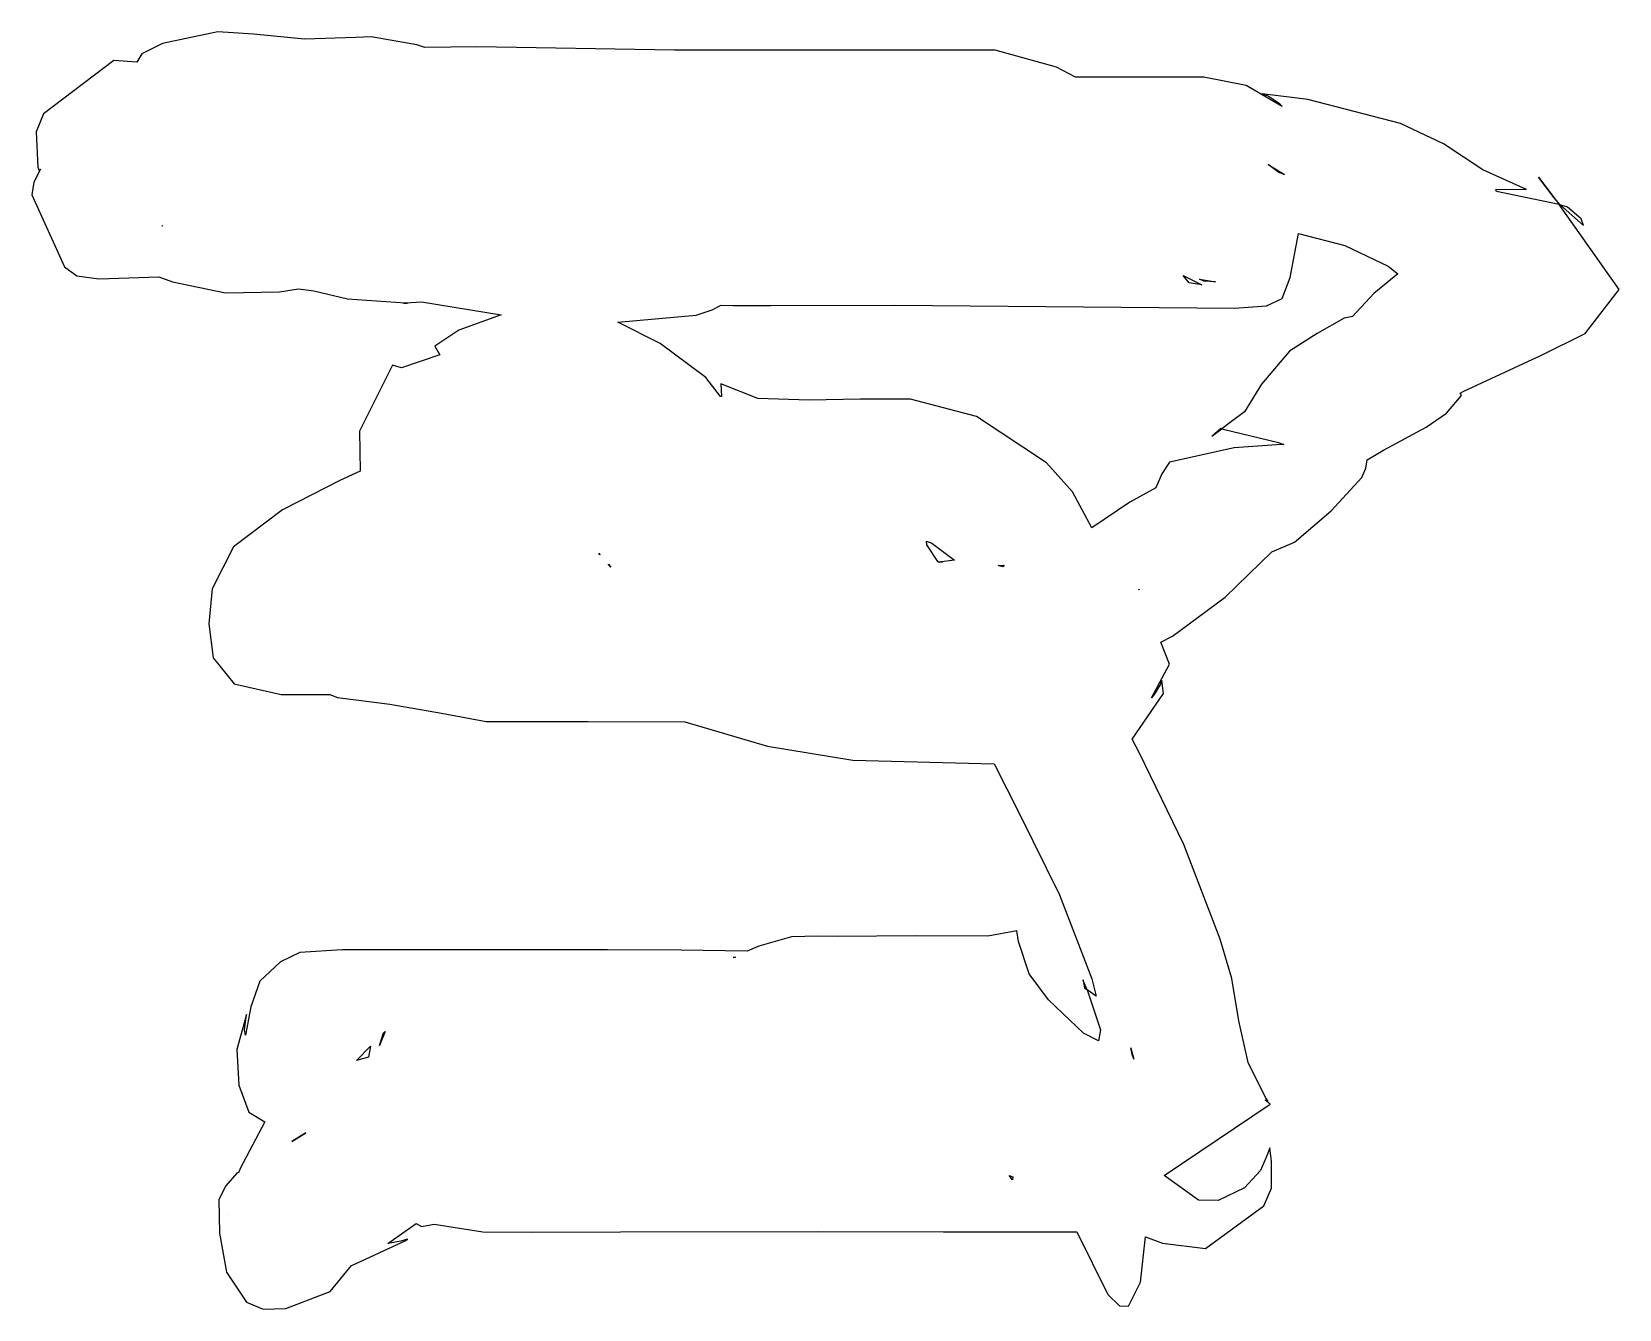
# Model space of a CAD drawing. Extents: x -74 to 153, y -120 to 75.
# Drawn here: x -28.18 to 7.13, y -32.12 to -3.7 of the extents above; entities that cross this region are included whole.
import ezdxf

# ---------------------------------------------------------------- set-up
doc = ezdxf.new("R2010")
doc.units = 0

msp = doc.modelspace()

# ---------------------------------------------------------------- linework, layer by layer
at = {"layer": 'Layer 1'}
for p, q in [((-24.0411, -3.69679), (-25.27128, -3.961931)), ((-24.041092, -3.696796), (-24.0411, -3.69679)), ((-23.248001, -3.754112), (-24.041092, -3.696796)), ((-22.11476, -3.860142), (-23.248001, -3.754112)), ((-20.970091, -3.826888), (-22.11476, -3.860142)), ((-20.631882, -3.810699), (-20.970091, -3.826888)), ((-19.617402, -3.987168), (-20.631882, -3.810699)), ((-25.734476, -4.185216), (-25.844004, -4.370144)), ((-25.27128, -3.961931), (-25.734476, -4.185216)), ((-19.436557, -4.049589), (-19.617402, -3.987168)), ((-18.275797, -4.032379), (-19.436557, -4.049589)), ((-13.885067, -4.10705), (-18.275797, -4.032379)), ((-9.025017, -4.108215), (-13.885067, -4.10705)), ((-7.451087, -4.106759), (-9.025017, -4.108215)), ((-6.747252, -4.106908), (-7.451087, -4.106759)), ((-5.383332, -4.483765), (-6.747252, -4.106908)), ((-26.351973, -4.337038), (-27.920042, -5.525734)), ((-25.844004, -4.370144), (-26.351973, -4.337038)), ((-4.95966, -4.704278), (-5.383332, -4.483765)), ((-3.05773, -4.703681), (-4.95966, -4.704278)), ((-2.103236, -4.706123), (-3.05773, -4.703681)), ((-1.16353, -4.894005), (-2.103236, -4.706123)), ((-0.360522, -5.363325), (-1.16353, -4.894005)), ((0.207242, -5.20349), (-0.810154, -5.07762)), ((-0.810154, -5.07762), (-0.673646, -5.120352)), ((-0.673646, -5.120352), (-0.430305, -5.289179)), ((-0.430305, -5.289179), (-0.360522, -5.363325)), ((2.265189, -5.73599), (0.207242, -5.20349)), ((-27.920042, -5.525734), (-28.085633, -5.921759)), ((-28.085633, -5.921759), (-28.046513, -6.708578)), ((3.223907, -6.190178), (2.265189, -5.73599)), ((4.096572, -6.765922), (3.223907, -6.190178)), ((-28.046513, -6.708578), (-28.014865, -6.78004)), ((-0.438986, -6.831673), (-0.679043, -6.6536)), ((-0.679043, -6.6536), (-0.679042, -6.6536)), ((-0.679042, -6.6536), (-0.312978, -6.873822)), ((-28.135248, -7.043677), (-28.18025, -7.328116)), ((-27.98278, -6.751893), (-28.135248, -7.043677)), ((-28.014865, -6.78004), (-27.98278, -6.751893)), ((-0.312978, -6.873822), (-0.438986, -6.831673)), ((5.072987, -7.208845), (4.096572, -6.765922)), ((5.688827, -7.393019), (5.334482, -6.933725)), ((5.334482, -6.933725), (5.688827, -7.393019)), ((-28.18025, -7.328116), (-27.451716, -8.926826)), ((4.39179, -7.206604), (4.578775, -7.200313)), ((4.405175, -7.248077), (4.39179, -7.206604)), ((5.795055, -7.538595), (4.405175, -7.248077)), ((4.578775, -7.200313), (5.072987, -7.208845)), ((5.822564, -7.546883), (5.688827, -7.393019)), ((5.688827, -7.393019), (5.795, -7.53857)), ((5.688827, -7.393019), (5.688827, -7.393019)), ((5.795, -7.53857), (5.822564, -7.546883)), ((5.795, -7.53857), (5.795, -7.53857)), ((7.134325, -9.429875), (5.795055, -7.538595)), ((5.822564, -7.546883), (6.337971, -8.00862)), ((5.985178, -7.601283), (5.822564, -7.546883)), ((5.822564, -7.546883), (5.822564, -7.546883)), ((6.284107, -7.860566), (5.985178, -7.601283)), ((-25.273743, -8.00993), (-25.280016, -8.023202)), ((-25.280016, -8.023202), (-25.274035, -8.00993)), ((-25.274042, -8.00993), (-25.273743, -8.00993)), ((-25.274035, -8.00993), (-25.274042, -8.00993)), ((6.337971, -8.00862), (6.284107, -7.860566)), ((-0.188965, -9.166174), (0.002049, -8.188585)), ((0.002049, -8.188585), (0.002058, -8.188587)), ((0.002058, -8.188587), (1.029724, -8.45482)), ((1.029724, -8.45482), (1.991348, -8.908611)), ((-27.451716, -8.926826), (-27.180902, -9.129224)), ((-27.180902, -9.129224), (-26.69091, -9.192276)), ((-26.69091, -9.192276), (-25.35616, -9.148814)), ((-25.35616, -9.148814), (-25.048578, -9.257467)), ((-2.570031, -9.11995), (-2.450878, -9.177995)), ((-2.433996, -9.28122), (-2.570031, -9.11995)), ((-2.570031, -9.11995), (-2.570031, -9.11995)), ((-2.450878, -9.177995), (-2.150005, -9.323691)), ((-0.363759, -9.63424), (-0.188965, -9.166174)), ((2.206028, -9.081434), (1.672856, -9.523425)), ((1.991348, -8.908611), (2.206028, -9.081434)), ((-25.048578, -9.257467), (-23.872822, -9.503744)), ((-23.872822, -9.503744), (-22.671348, -9.480752)), ((-22.671348, -9.480752), (-22.245343, -9.416144)), ((-22.245343, -9.416144), (-21.905238, -9.463105)), ((-21.905238, -9.463105), (-21.159913, -9.63944)), ((-2.150005, -9.323691), (-2.433996, -9.28122)), ((-2.103628, -9.247707), (-2.206593, -9.199725)), ((-2.206593, -9.199725), (-2.206592, -9.199725)), ((-2.206592, -9.199725), (-1.848987, -9.263604)), ((-1.848987, -9.263604), (-2.103628, -9.247707)), ((1.672856, -9.523425), (1.198258, -10.032035)), ((6.377549, -10.407748), (7.134325, -9.429875)), ((-21.159913, -9.63944), (-19.863738, -9.729559)), ((-19.8637, -9.72956), (-19.907015, -9.738164)), ((-19.907015, -9.738164), (-19.820969, -9.732766)), ((-19.863738, -9.729559), (-19.513716, -9.70462)), ((-19.820969, -9.732766), (-19.8637, -9.729555)), ((-19.8637, -9.729555), (-19.8637, -9.72956)), ((-19.513716, -9.70462), (-17.738376, -9.99193)), ((-13.398383, -10.004329), (-13.043549, -9.883571)), ((-13.043549, -9.883571), (-12.846079, -9.781919)), ((-12.846079, -9.781919), (-12.584146, -9.783957)), ((-12.584146, -9.783957), (-11.738261, -9.785854)), ((-11.738261, -9.785854), (-8.980671, -9.78177)), ((-8.980671, -9.78177), (-1.426911, -9.843315)), ((-1.426911, -9.843315), (-0.71289, -9.79316)), ((-0.71289, -9.79316), (-0.363759, -9.63424)), ((-17.738376, -9.99193), (-18.679643, -10.33291)), ((-15.140613, -10.156151), (-13.398383, -10.004329)), ((-14.198033, -10.628826), (-15.140613, -10.156151)), ((1.016247, -10.069225), (0.414793, -10.407871)), ((1.198258, -10.032035), (1.016247, -10.069225)), ((-18.679643, -10.33291), (-19.216052, -10.693432)), ((0.414793, -10.407871), (-0.200837, -10.802529)), ((5.403905, -10.894424), (6.377549, -10.407748)), ((-19.103024, -10.883319), (-19.95199, -11.173613)), ((-19.216052, -10.693432), (-19.103024, -10.883319)), ((-13.182973, -11.386477), (-14.198033, -10.628826)), ((-0.200837, -10.802529), (-0.827637, -11.533341)), ((3.678005, -11.689848), (5.403905, -10.894424)), ((-20.155491, -11.11461), (-20.887114, -12.583549)), ((-19.95199, -11.173613), (-20.155491, -11.11461)), ((-12.857015, -11.810879), (-13.182973, -11.386477)), ((-12.029651, -11.854634), (-12.85191, -11.532176)), ((-12.85191, -11.532176), (-12.835721, -11.811902)), ((-0.827637, -11.533341), (-1.199535, -12.155505)), ((-12.835721, -11.811902), (-12.857015, -11.810879)), ((-10.883331, -11.893574), (-12.029651, -11.854634)), ((-9.755092, -11.873712), (-10.883331, -11.893574)), ((-8.630501, -11.867614), (-9.755092, -11.873712)), ((-7.163471, -12.256284), (-8.630501, -11.867614)), ((3.290076, -12.183572), (3.62419, -11.791354)), ((3.597646, -11.736809), (3.678005, -11.689848)), ((3.62419, -11.791354), (3.597646, -11.736809)), ((-5.60415, -13.285613), (-7.163471, -12.256284)), ((-1.199535, -12.155505), (-1.552182, -12.410437)), ((2.842148, -12.497147), (3.290076, -12.183572)), ((-20.887114, -12.583549), (-20.871509, -13.472021)), ((-1.739167, -12.520849), (-1.93095, -12.694985)), ((-1.93095, -12.694985), (-1.70329, -12.5296)), ((-1.70329, -12.5296), (-1.739167, -12.520849)), ((-1.70329, -12.5296), (-1.70329, -12.5296)), ((-1.552182, -12.410437), (-1.703275, -12.529591)), ((-1.703275, -12.529591), (-0.446958, -12.831513)), ((1.89042, -13.005054), (2.842148, -12.497147)), ((-1.428626, -12.954704), (-2.867685, -13.274116)), ((-0.488562, -12.890194), (-1.428626, -12.954704)), ((-0.330486, -12.875692), (-0.488562, -12.890194)), ((-0.446958, -12.831513), (-0.330486, -12.875692)), ((1.526397, -13.221776), (1.89042, -13.005054)), ((-5.028437, -13.932977), (-5.60415, -13.285613)), ((-2.867685, -13.274116), (-3.0412, -13.52868)), ((1.407535, -13.613509), (1.500291, -13.404954)), ((1.500291, -13.404954), (1.526397, -13.221776)), ((-21.311078, -13.671095), (-22.598893, -14.330482)), ((-20.871509, -13.472021), (-21.311078, -13.671095)), ((-3.0412, -13.52868), (-3.17585, -13.845673)), ((0.729062, -14.356838), (1.407535, -13.613509)), ((-4.595771, -14.735894), (-5.028437, -13.932977)), ((-3.17585, -13.845673), (-3.752802, -14.159233)), ((-22.598893, -14.330482), (-23.694438, -15.152565)), ((-3.752802, -14.159233), (-4.595771, -14.735894)), ((-0.093475, -15.050059), (0.729062, -14.356838)), ((-23.694438, -15.152565), (-24.166238, -16.088435)), ((-8.275242, -15.033125), (-8.157109, -15.07294)), ((-8.275241, -15.033126), (-8.275242, -15.033125)), ((-8.267365, -15.112609), (-8.275241, -15.033126)), ((-8.021766, -15.483341), (-8.267365, -15.112609)), ((-8.157109, -15.07294), (-7.656286, -15.451401)), ((-0.592985, -15.267072), (-0.093475, -15.050059)), ((-15.567367, -15.299144), (-15.56677, -15.298995)), ((-15.539511, -15.331375), (-15.567367, -15.299144)), ((-15.56677, -15.298995), (-15.566782, -15.298996)), ((-15.566782, -15.298996), (-15.561241, -15.300893)), ((-15.561241, -15.300893), (-15.532365, -15.32977)), ((-15.532365, -15.32977), (-15.539511, -15.331375)), ((-7.997848, -15.505364), (-8.021766, -15.483341)), ((-7.656286, -15.451401), (-7.999745, -15.4988)), ((-7.999745, -15.4988), (-7.91883, -15.490686)), ((-7.91883, -15.490686), (-7.997848, -15.505364)), ((-1.632861, -16.272777), (-0.592985, -15.267072)), ((-15.351519, -15.545907), (-15.348749, -15.543137)), ((-15.295078, -15.60964), (-15.351519, -15.545907)), ((-15.348749, -15.543137), (-15.348748, -15.543136)), ((-15.348748, -15.543136), (-15.295078, -15.60964)), ((-6.683372, -15.567492), (-6.550218, -15.565886)), ((-6.581574, -15.59914), (-6.683372, -15.567492)), ((-6.550218, -15.565887), (-6.581574, -15.59914)), ((-6.550218, -15.565886), (-6.550218, -15.565887)), ((-24.166238, -16.088435), (-24.241575, -16.870641)), ((-3.550968, -16.100691), (-3.547467, -16.109879)), ((-3.547467, -16.109879), (-3.550968, -16.100691)), ((-3.550968, -16.100691), (-3.550968, -16.100691)), ((-2.803375, -17.146542), (-1.632861, -16.272777)), ((-24.241575, -16.870641), (-24.146667, -17.628148)), ((-3.063704, -17.274738), (-2.803375, -17.146542)), ((-2.87214, -17.76757), (-3.063704, -17.274738)), ((-24.146667, -17.628148), (-23.678235, -18.204018)), ((-3.274446, -18.512208), (-2.87214, -17.76757)), ((-23.678235, -18.204018), (-22.632998, -18.441315)), ((-3.071288, -18.208126), (-3.214413, -18.441355)), ((-3.041244, -18.125725), (-3.071288, -18.208126)), ((-3.000846, -18.415514), (-3.041244, -18.125725)), ((-22.632998, -18.441315), (-21.547198, -18.438985)), ((-21.547198, -18.438985), (-21.378896, -18.507677)), ((-21.378896, -18.507677), (-20.213895, -18.659365)), ((-20.213895, -18.659365), (-19.062626, -18.856094)), ((-3.701765, -19.431454), (-3.000846, -18.415514)), ((-3.214413, -18.441355), (-3.274446, -18.512208)), ((-19.062626, -18.856094), (-18.068419, -19.04146)), ((-18.068419, -19.04146), (-16.939125, -19.044522)), ((-16.939125, -19.044522), (-15.808739, -19.039563)), ((-15.808739, -19.039563), (-13.652309, -19.046709)), ((-13.652309, -19.046709), (-11.812678, -19.592749)), ((-11.812678, -19.592749), (-9.914659, -19.902658)), ((-3.540026, -19.749245), (-3.701765, -19.431454)), ((-2.553169, -21.7772), (-3.540026, -19.749245)), ((-9.914659, -19.902658), (-6.771899, -19.980976)), ((-6.771899, -19.980976), (-6.207197, -21.093606)), ((-6.207197, -21.093606), (-5.317776, -22.895131)), ((-1.744996, -23.881835), (-2.553169, -21.7772)), ((-5.317776, -22.895131), (-4.597677, -24.766796)), ((-11.282204, -23.835618), (-12.005464, -24.036853)), ((-10.689234, -23.819986), (-11.282204, -23.835618)), ((-10.246894, -23.821009), (-10.689234, -23.819986)), ((-8.518074, -23.812113), (-10.246894, -23.821009)), ((-6.910304, -23.816631), (-8.518074, -23.812113)), ((-6.269058, -23.699169), (-6.910304, -23.816631)), ((-6.226593, -23.936291), (-6.269058, -23.699169)), ((-5.994861, -24.653892), (-6.226593, -23.936291)), ((-1.482506, -24.761839), (-1.744996, -23.881835)), ((-22.218226, -24.182218), (-22.649149, -24.386754)), ((-21.271261, -24.118815), (-22.218226, -24.182218)), ((-19.758001, -24.118815), (-21.271261, -24.118815)), ((-18.562971, -24.118815), (-19.758001, -24.118815)), ((-17.143191, -24.118815), (-18.562971, -24.118815)), ((-15.370771, -24.11765), (-17.143191, -24.118815)), ((-13.734131, -24.1264), (-15.370771, -24.11765)), ((-12.262731, -24.149881), (-13.734131, -24.1264)), ((-12.575845, -24.294146), (-12.5248, -24.283499)), ((-12.540697, -24.291376), (-12.575845, -24.294146)), ((-12.5248, -24.2835), (-12.540697, -24.291376)), ((-12.5248, -24.283499), (-12.5248, -24.2835)), ((-12.005464, -24.036853), (-12.262731, -24.149881)), ((-22.649149, -24.386754), (-23.102751, -24.814629)), ((-5.561755, -25.232216), (-5.994861, -24.653892)), ((-23.102751, -24.814629), (-23.308799, -25.390186)), ((-4.788734, -24.802766), (-4.793401, -24.791973)), ((-4.793401, -24.791973), (-4.788734, -24.802766)), ((-4.69977, -25.0138), (-4.788734, -24.802766)), ((-4.788734, -24.802766), (-4.764816, -24.966547)), ((-4.788734, -24.802766), (-4.788734, -24.802766)), ((-4.764816, -24.966547), (-4.69977, -25.0138)), ((-4.69977, -25.0138), (-4.69977, -25.0138)), ((-4.502442, -25.152257), (-4.699767, -25.013853)), ((-4.699767, -25.013853), (-4.408048, -25.899535)), ((-4.597677, -24.766796), (-4.502442, -25.152257)), ((-1.326106, -25.703582), (-1.482506, -24.761839)), ((-23.308799, -25.390186), (-23.426812, -26.017979)), ((-4.785814, -25.977871), (-5.561755, -25.232216)), ((-23.403623, -25.560472), (-23.616407, -26.335459)), ((-23.450327, -25.898037), (-23.403623, -25.560472)), ((-1.121373, -26.626607), (-1.326106, -25.703582)), ((-23.426812, -26.017979), (-23.450327, -25.898037)), ((-20.31468, -25.94129), (-20.444188, -26.252809)), ((-20.444188, -26.252809), (-20.352745, -25.964625)), ((-20.352745, -25.964625), (-20.31468, -25.94129)), ((-20.31468, -25.94129), (-20.31468, -25.94129)), ((-4.453007, -26.143655), (-4.785814, -25.977871)), ((-4.408048, -25.899535), (-4.453007, -26.143655)), ((-23.616407, -26.335459), (-23.572654, -27.134262)), ((-20.954493, -26.584604), (-20.647057, -26.261418)), ((-20.647055, -26.261414), (-20.685411, -26.505846)), ((-20.647057, -26.261418), (-20.647055, -26.261414)), ((-3.730355, -26.301375), (-3.727292, -26.310563)), ((-3.730355, -26.301376), (-3.730355, -26.301375)), ((-3.699582, -26.453343), (-3.730355, -26.301376)), ((-3.727292, -26.310563), (-3.661955, -26.550766)), ((-3.661955, -26.550766), (-3.699582, -26.453343)), ((-20.688622, -26.505995), (-20.954493, -26.584604)), ((-20.685411, -26.505846), (-20.688622, -26.505995)), ((-0.713886, -27.450455), (-1.121373, -26.626607)), ((-23.572654, -27.134262), (-23.352241, -27.732011)), ((-0.744221, -27.466497), (-0.713886, -27.450455)), ((-0.628422, -27.551523), (-0.744221, -27.466497)), ((-0.70646, -27.446462), (-0.713898, -27.450397)), ((-0.713898, -27.450397), (-0.713898, -27.4504)), ((-0.713898, -27.4504), (-0.681667, -27.493715)), ((-0.681667, -27.493715), (-0.70646, -27.446462)), ((-23.352241, -27.732011), (-22.994972, -27.947188)), ((-2.988592, -29.142513), (-0.628422, -27.551523)), ((-22.994972, -27.947188), (-23.54509, -28.989088)), ((-22.080355, -28.193385), (-22.393771, -28.383417)), ((-22.393771, -28.383417), (-22.080355, -28.193385)), ((-22.080355, -28.193385), (-22.080355, -28.193385)), ((-0.638549, -28.52543), (-0.690774, -28.663998)), ((-0.598672, -28.825744), (-0.638549, -28.52543)), ((-0.690774, -28.663998), (-0.84866, -29.031651)), ((-0.604166, -29.420843), (-0.598672, -28.825744)), ((-23.616553, -29.089719), (-23.864624, -29.368749)), ((-23.571634, -29.063905), (-23.616553, -29.089719)), ((-23.54509, -28.989088), (-23.571634, -29.063905)), ((-6.433555, -29.138881), (-6.356988, -29.167757)), ((-6.363696, -29.240533), (-6.433555, -29.138881)), ((-6.433555, -29.138881), (-6.433555, -29.138881)), ((-6.356988, -29.167757), (-6.363696, -29.240533)), ((-2.226463, -29.693852), (-2.988592, -29.142513)), ((-0.84866, -29.031651), (-1.205522, -29.418593)), ((-23.864624, -29.368749), (-24.016599, -29.678485)), ((-1.205522, -29.418593), (-1.784416, -29.699154)), ((-0.771533, -29.819323), (-0.604166, -29.420843)), ((-24.016599, -29.678485), (-24.004391, -30.422701)), ((-23.824555, -30.015831), (-23.824555, -30.015831)), ((-23.824555, -30.015831), (-23.824555, -30.015831)), ((-1.784416, -29.699154), (-2.226463, -29.693852)), ((-2.068622, -30.766904), (-0.771533, -29.819323)), ((-20.259241, -30.650724), (-19.630682, -30.209056)), ((-19.630682, -30.209056), (-19.508028, -30.279206)), ((-19.508028, -30.279206), (-19.225532, -30.223494)), ((-19.225532, -30.223494), (-18.142307, -30.392226)), ((-24.004391, -30.422701), (-23.847628, -31.294147)), ((-21.047832, -31.137343), (-19.860812, -30.5894)), ((-19.96695, -30.602349), (-20.259241, -30.650724)), ((-19.821424, -30.558605), (-19.96695, -30.602349)), ((-19.860812, -30.5894), (-19.821424, -30.558605)), ((-18.142307, -30.392226), (-17.045772, -30.401567)), ((-17.045772, -30.401567), (-15.082002, -30.392233)), ((-15.082002, -30.392233), (-10.686022, -30.390919)), ((-10.686022, -30.390919), (-7.894742, -30.391068)), ((-7.894742, -30.391068), (-6.165922, -30.391068)), ((-6.165922, -30.391068), (-4.935592, -30.391068)), ((-4.935592, -30.391068), (-4.242595, -31.785291)), ((-3.515015, -31.51732), (-3.402642, -30.508471)), ((-3.402642, -30.508471), (-3.02316, -30.65023)), ((-3.02316, -30.65023), (-2.068622, -30.766904)), ((-23.847628, -31.294147), (-23.403598, -31.962388)), ((-21.541408, -31.718696), (-21.063729, -31.14478)), ((-21.063729, -31.14478), (-21.047832, -31.137343)), ((-22.529589, -32.096985), (-21.541408, -31.718696)), ((-3.782035, -32.051817), (-3.515015, -31.51732)), ((-23.403598, -31.962388), (-23.02926, -32.117044)), ((-23.02926, -32.117044), (-22.529589, -32.096985)), ((-4.242595, -31.785291), (-3.985691, -32.039099)), ((-3.985691, -32.039099), (-3.782035, -32.051817))]:
    msp.add_line(p, q, dxfattribs=at)

doc.saveas('drawing.dxf')
